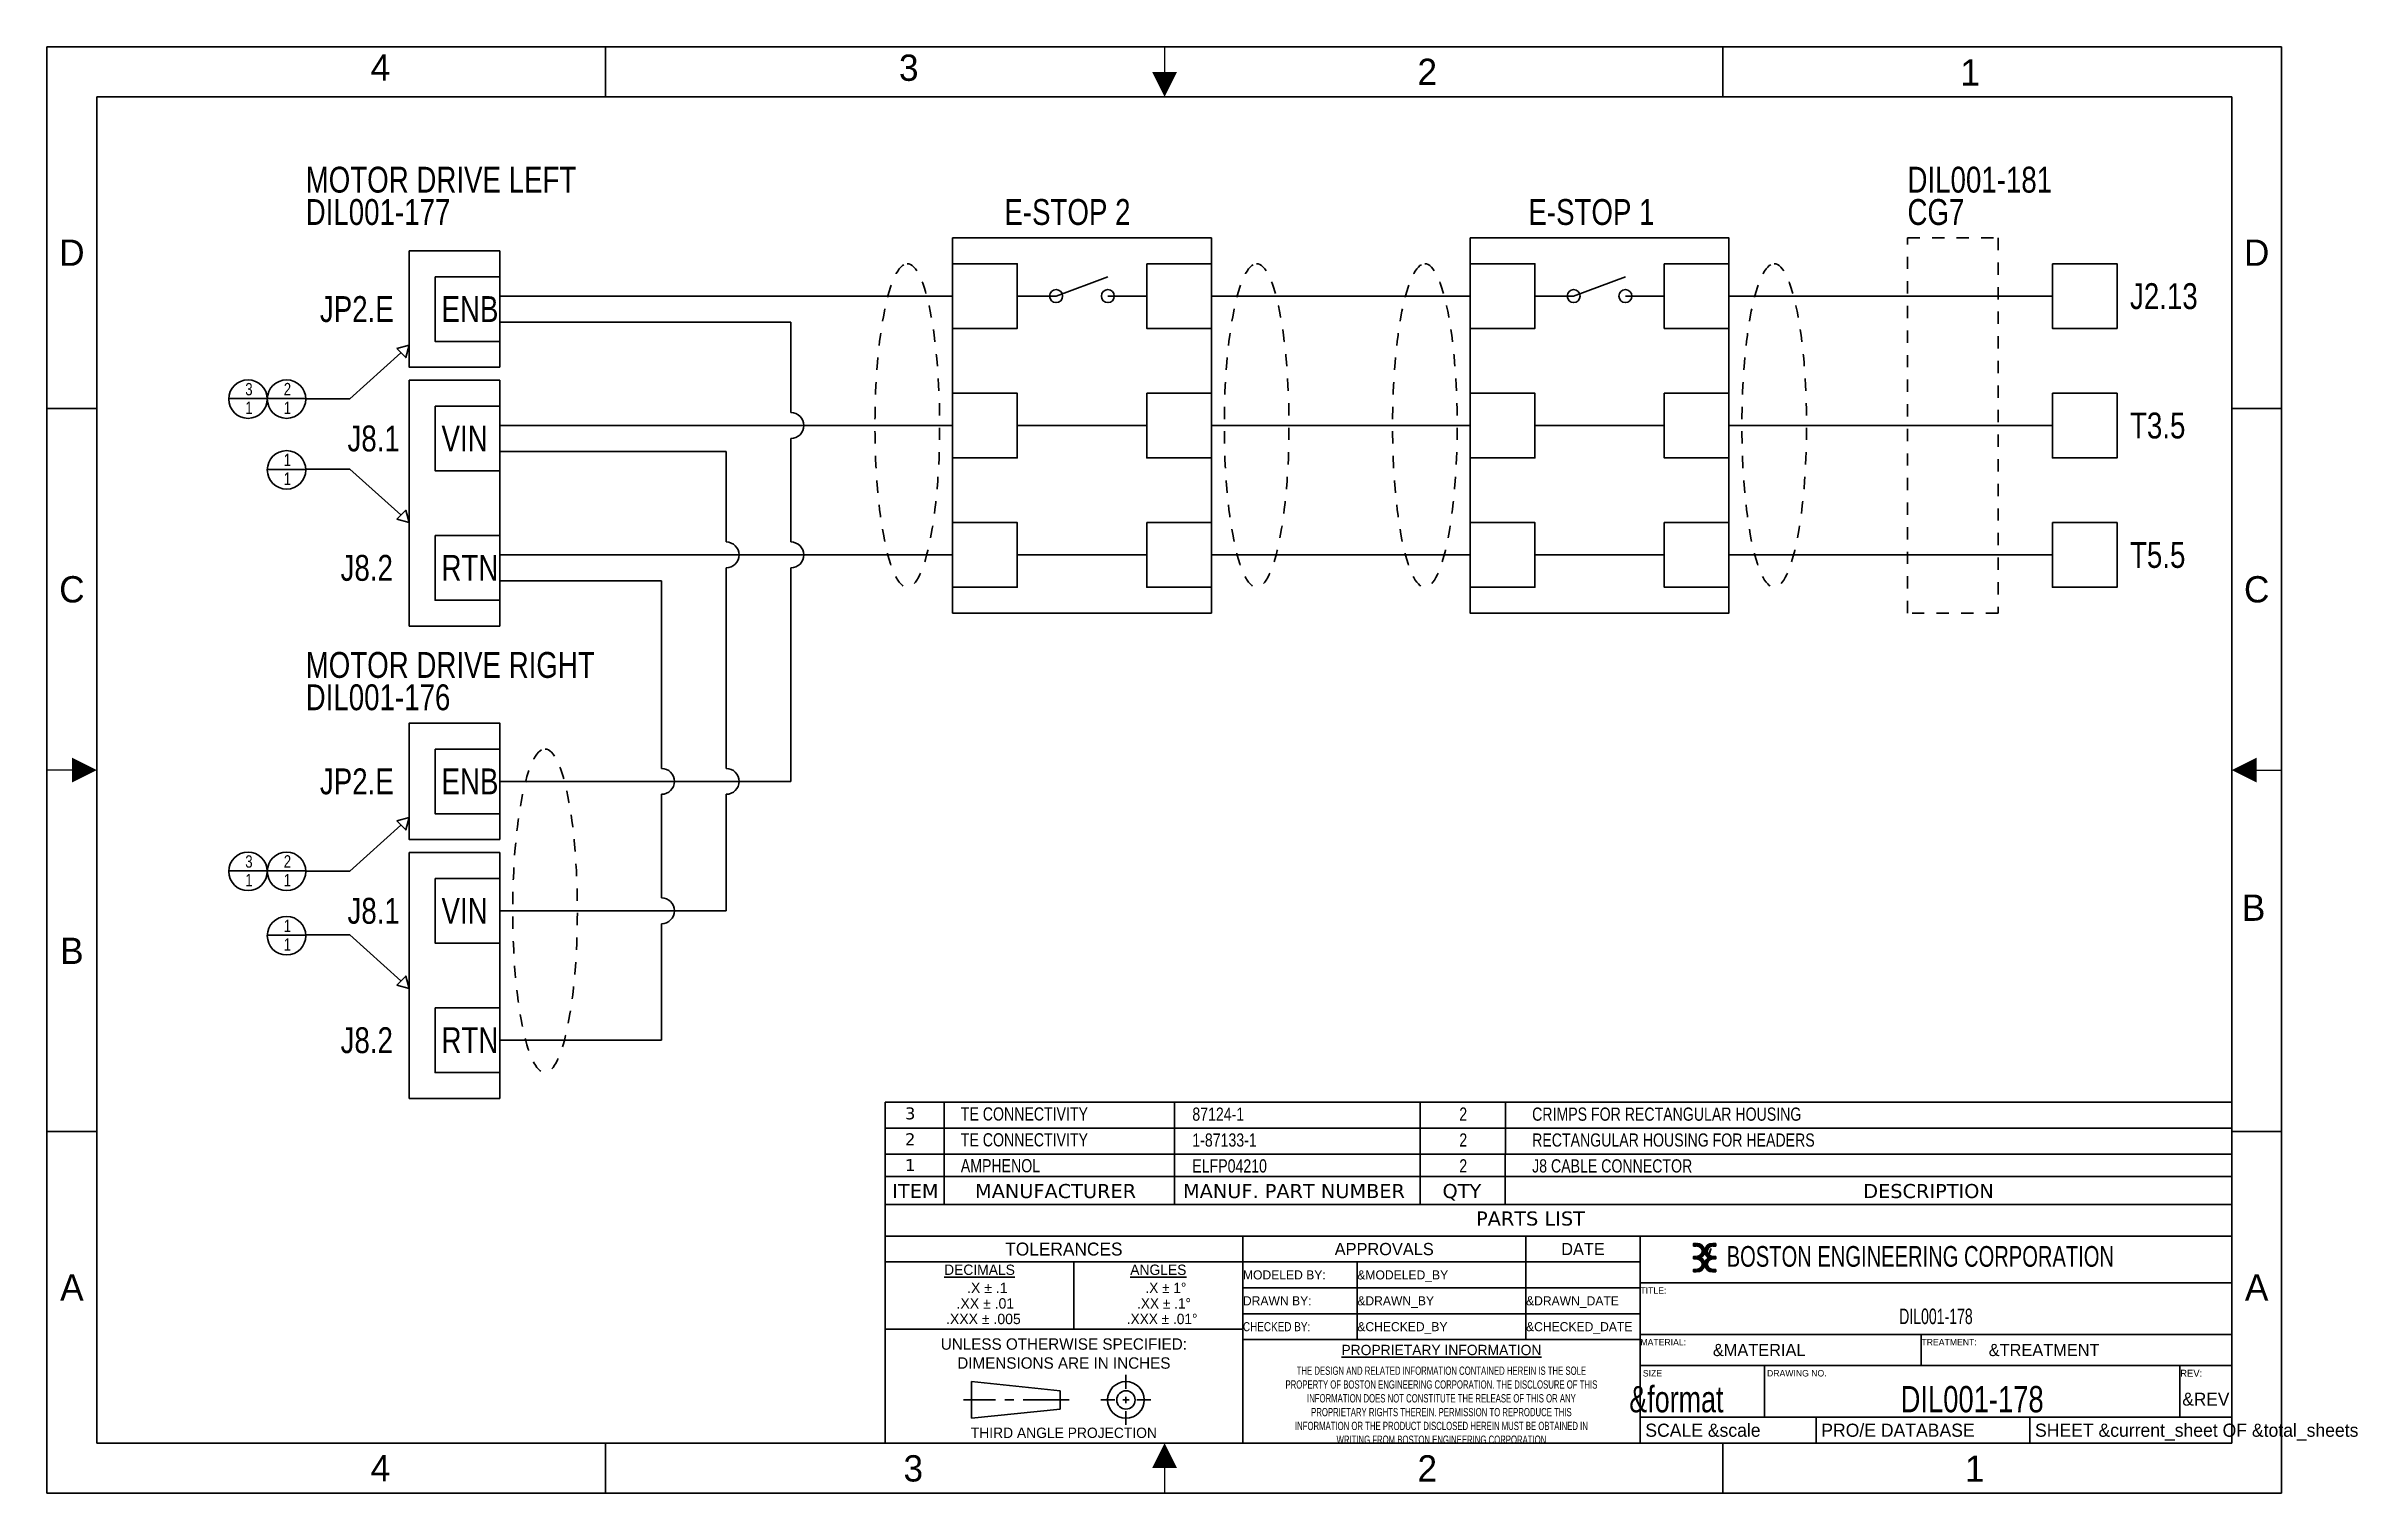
# Model space of a CAD drawing. Extents: x 0 to 447, y 0 to 280.
import ezdxf
from ezdxf.enums import TextEntityAlignment as Align

# ---------------------------------------------------------------- set-up
doc = ezdxf.new("R2010")
doc.units = 0
doc.header["$LTSCALE"] = 23.749
doc.linetypes.add('CENTER', pattern=[0.6, 0.375, -0.075, 0.075, -0.075])
doc.linetypes.add('DOT', pattern=[0.2, 0.1, -0.1])
doc.layers.get('0').update_dxf_attribs({"linetype": 'CONTINUOUS', "lineweight": 30})
doc.layers.add('DEFAULT_1', color=7, linetype='DOT', lineweight=30)
doc.styles.add('BEC', font='verdana.ttf')
doc.styles.get("Standard").update_dxf_attribs({"font": 'txt', "width": 0.8})
doc.styles.add('TEXTSTYLE_1', font='txt')
doc.styles.add('TEXTSTYLE_2', font='txt', dxfattribs={"width": 0.7})
doc.styles.add('TEXTSTYLE_3', font='txt', dxfattribs={"width": 0.8197})
doc.styles.add('TEXTSTYLE_4', font='txt')
doc.styles.add('TEXTSTYLE_5', font='txt', dxfattribs={"width": 0.8})
pattern_1 = [(45, (0, 0), (-0.022097087, 0.022097087), [])]

msp = doc.modelspace()

# ---------------------------------------------------------------- hatches: boundary and pattern name
at = {"linetype": 'Continuous'}
h = msp.add_hatch(dxfattribs=at)
h.set_pattern_fill('B', scale=0.03125, angle=45, style=0, pattern_type=0)
h.set_pattern_definition(pattern_1)
edge = h.paths.add_edge_path()
edge.add_line((318.17, 42.73), (318.17, 43.23))
edge.add_line((318.67, 43.23), (318.17, 43.23))
edge.add_line((318.67, 42.73), (318.67, 43.23))
edge.add_line((318.67, 42.73), (318.17, 42.73))
edge = h.paths.add_edge_path()
edge.add_line((318.17, 45.23), (318.17, 45.73))
edge.add_line((318.67, 45.73), (318.17, 45.73))
edge.add_line((318.67, 45.23), (318.67, 45.73))
edge.add_line((318.67, 45.23), (318.17, 45.23))
edge = h.paths.add_edge_path()
edge.add_line((318.17, 48.23), (318.17, 47.73))
edge.add_line((318.67, 48.23), (318.17, 48.23))
edge.add_line((318.67, 48.23), (318.67, 47.73))
edge.add_line((318.67, 47.73), (318.17, 47.73))
edge = h.paths.add_edge_path()
edge.add_arc((318.82, 46.73), 1, 270, 450)
edge.add_line((318.82, 45.23), (318.82, 45.73))
edge.add_arc((318.82, 44.23), 1, 270, 450)
edge.add_line((318.82, 42.73), (318.82, 43.23))
edge.add_arc((318.82, 44.23), 1.5, 270, 416.4427)
edge.add_arc((318.82, 46.73), 1.5, 303.5573, 450)
edge.add_line((318.82, 48.23), (318.82, 47.73))
h = msp.add_hatch(dxfattribs=at)
h.set_pattern_fill('E', color=2, scale=0.03125, angle=45, style=0, pattern_type=0)
h.set_pattern_definition(pattern_1)
edge = h.paths.add_edge_path()
edge.add_line((322.47, 42.73), (322.47, 43.23))
edge.add_line((321.97, 43.23), (322.47, 43.23))
edge.add_line((321.97, 42.73), (321.97, 43.23))
edge.add_line((321.97, 42.73), (322.47, 42.73))
edge = h.paths.add_edge_path()
edge.add_line((322.47, 45.23), (322.47, 45.73))
edge.add_line((321.97, 45.73), (322.47, 45.73))
edge.add_line((321.97, 45.23), (321.97, 45.73))
edge.add_line((321.97, 45.23), (322.47, 45.23))
edge = h.paths.add_edge_path()
edge.add_line((322.47, 48.23), (322.47, 47.73))
edge.add_line((321.97, 48.23), (322.47, 48.23))
edge.add_line((321.97, 48.23), (321.97, 47.73))
edge.add_line((321.97, 47.73), (322.47, 47.73))
edge = h.paths.add_edge_path()
edge.add_arc((321.82, 46.73), 1, 90, 270)
edge.add_line((321.82, 45.23), (321.82, 45.73))
edge.add_arc((321.82, 44.23), 1, 90, 270)
edge.add_line((321.82, 42.73), (321.82, 43.23))
edge.add_arc((321.82, 44.23), 1.5, 123.5573, 270)
edge.add_arc((321.82, 46.73), 1.5, 90, 236.4427)
edge.add_line((321.82, 48.23), (321.82, 47.73))

# ---------------------------------------------------------------- linework, layer by layer
at = {"color": 7, "linetype": 'Continuous'}
for p, q in [((0, 0), (0, 279.4)), ((0, 279.4), (431.8, 279.4)), ((107.95, 269.75), (107.95, 279.4)), ((323.85, 269.75), (323.85, 279.4)), ((431.8, 279.4), (431.8, 0)), ((9.65, 9.65), (9.65, 269.75)), ((9.65, 269.75), (422.15, 269.75)), ((422.15, 269.75), (422.15, 9.65)), ((0, 209.55), (9.65, 209.55)), ((422.15, 209.55), (431.8, 209.55)), ((0, 69.85), (9.65, 69.85)), ((422.15, 69.85), (431.8, 69.85)), ((318.67, 48.23), (318.17, 48.23)), ((318.17, 48.23), (318.17, 47.73)), ((318.67, 47.73), (318.17, 47.73)), ((318.67, 45.73), (318.17, 45.73)), ((318.17, 45.23), (318.17, 45.73)), ((318.67, 45.23), (318.17, 45.23)), ((318.67, 48.23), (318.67, 47.73)), ((318.67, 45.23), (318.67, 45.73)), ((318.82, 48.23), (318.82, 47.73)), ((318.82, 45.23), (318.82, 45.73)), ((318.67, 43.23), (318.17, 43.23)), ((318.17, 42.73), (318.17, 43.23)), ((318.67, 42.73), (318.17, 42.73)), ((318.67, 42.73), (318.67, 43.23)), ((318.82, 42.73), (318.82, 43.23)), ((208.49, 22.84), (208.49, 20.13)), ((178.65, 21.54), (195.79, 19.77)), ((178.65, 14.45), (178.65, 21.54)), ((195.79, 19.77), (195.79, 16.22)), ((203.65, 18), (206.36, 18)), ((209.11, 18), (207.88, 18)), ((208.49, 18.58), (208.49, 17.38)), ((213.33, 18), (210.62, 18)), ((195.79, 16.22), (178.65, 14.45)), ((208.49, 13.16), (208.49, 15.86)), ((422.15, 9.65), (9.65, 9.65)), ((107.95, 9.65), (107.95, 0)), ((323.85, 9.65), (323.85, 0)), ((431.8, 0), (0, 0))]:
    msp.add_line(p, q, dxfattribs=at)
for p, q in [((195, 231.25), (205, 235)), ((295, 231.25), (305, 235)), ((87.5, 231.25), (175, 231.25)), ((187.5, 231.25), (195, 231.25)), ((212.5, 231.25), (205, 231.25)), ((225, 231.25), (275, 231.25)), ((287.5, 231.25), (295, 231.25)), ((312.5, 231.25), (305, 231.25)), ((325, 231.25), (387.5, 231.25)), ((87.5, 226.25), (143.75, 226.25)), ((143.75, 226.25), (143.75, 208.75)), ((58.52, 211.4), (68.4, 220.27)), ((35.14, 211.47), (42.59, 211.47)), ((42.59, 211.47), (50.03, 211.47)), ((50.12, 211.4), (58.52, 211.4)), ((87.5, 206.25), (175, 206.25)), ((187.5, 206.25), (212.5, 206.25)), ((225, 206.25), (275, 206.25)), ((287.5, 206.25), (312.5, 206.25)), ((325, 206.25), (387.5, 206.25)), ((87.5, 201.25), (131.25, 201.25)), ((131.25, 201.25), (131.25, 183.75)), ((143.75, 203.75), (143.75, 183.75)), ((42.59, 197.78), (50.03, 197.78)), ((50.12, 197.85), (58.52, 197.85)), ((58.52, 197.85), (68.4, 188.98)), ((87.5, 181.25), (175, 181.25)), ((131.25, 140), (131.25, 178.75)), ((143.75, 178.75), (143.75, 137.5)), ((187.5, 181.25), (212.5, 181.25)), ((225, 181.25), (275, 181.25)), ((287.5, 181.25), (312.5, 181.25)), ((325, 181.25), (387.5, 181.25)), ((87.5, 176.25), (118.75, 176.25)), ((118.75, 140), (118.75, 176.25)), ((87.5, 137.5), (143.75, 137.5)), ((118.75, 115), (118.75, 135)), ((131.25, 112.5), (131.25, 135)), ((58.52, 120.15), (68.4, 129.02)), ((35.14, 120.22), (42.59, 120.22)), ((42.59, 120.22), (50.03, 120.22)), ((50.12, 120.15), (58.52, 120.15)), ((87.5, 112.5), (131.25, 112.5)), ((42.59, 107.78), (50.03, 107.78)), ((50.12, 107.85), (58.52, 107.85)), ((58.52, 107.85), (68.4, 98.98)), ((118.75, 87.5), (118.75, 110)), ((87.5, 87.5), (118.75, 87.5)), ((161.95, 49.65), (161.95, 75.5)), ((422.15, 75.5), (161.95, 75.5)), ((173.39, 55.75), (173.39, 75.5)), ((217.86, 55.75), (217.86, 75.5)), ((265.36, 55.75), (265.36, 75.5)), ((281.79, 55.75), (281.81, 75.5)), ((422.15, 70.5), (161.95, 70.5)), ((422.15, 65.5), (161.95, 65.5)), ((422.15, 61.14), (161.95, 61.14)), ((422.15, 55.75), (161.95, 55.75))]:
    msp.add_line(p, q)
at = {"color": 2, "linetype": 'Continuous'}
for p, q in [((231.05, 49.65), (161.95, 49.65)), ((161.95, 9.65), (161.95, 49.65)), ((231.05, 9.65), (231.05, 49.65)), ((307.85, 49.65), (231.05, 49.65)), ((231.05, 9.65), (231.05, 49.65)), ((285.75, 29.65), (285.75, 49.65)), ((307.85, 9.65), (307.85, 49.65)), ((422.15, 49.65), (307.85, 49.65)), ((307.85, 9.65), (307.85, 49.65)), ((422.15, 9.65), (422.15, 49.65)), ((231.05, 44.65), (161.95, 44.65)), ((198.45, 31.65), (198.45, 44.65)), ((307.85, 44.65), (231.05, 44.65)), ((253.15, 29.65), (253.15, 44.65)), ((422.15, 40.65), (307.85, 40.65)), ((307.85, 39.65), (231.05, 39.65)), ((231.05, 31.65), (161.95, 31.65)), ((307.85, 34.65), (231.05, 34.65)), ((307.85, 29.65), (231.05, 29.65)), ((422.15, 30.65), (307.85, 30.65)), ((362.15, 24.65), (362.15, 30.65)), ((422.15, 24.65), (307.85, 24.65)), ((331.85, 14.65), (331.85, 24.65)), ((412.15, 14.65), (412.15, 24.65)), ((422.15, 14.65), (307.85, 14.65)), ((341.85, 9.65), (341.85, 14.65)), ((383.15, 9.65), (383.15, 14.65)), ((231.05, 9.65), (161.95, 9.65)), ((307.85, 9.65), (231.05, 9.65)), ((422.15, 9.65), (307.85, 9.65))]:
    msp.add_line(p, q, dxfattribs=at)
at = {"color": 1, "linetype": 'Continuous'}
for p, q in [((321.82, 48.23), (321.82, 47.73)), ((321.82, 45.23), (321.82, 45.73)), ((321.97, 48.23), (322.47, 48.23)), ((321.97, 48.23), (321.97, 47.73)), ((321.97, 47.73), (322.47, 47.73)), ((321.97, 45.73), (322.47, 45.73)), ((321.97, 45.23), (321.97, 45.73)), ((321.97, 45.23), (322.47, 45.23)), ((322.47, 48.23), (322.47, 47.73)), ((322.47, 45.23), (322.47, 45.73)), ((321.82, 42.73), (321.82, 43.23)), ((321.97, 43.23), (322.47, 43.23)), ((321.97, 42.73), (321.97, 43.23)), ((321.97, 42.73), (322.47, 42.73)), ((322.47, 42.73), (322.47, 43.23))]:
    msp.add_line(p, q, dxfattribs=at)
at = {"color": 7, "linetype": 'Continuous', "const_width": 0.254}
for points in [[(215.97, 279.4), (215.97, 274.57)], [(0, 139.68), (4.83, 139.68)], [(423.2, 139.66), (431.8, 139.66)], [(215.97, 0), (215.97, 4.83)]]:
    msp.add_lwpolyline(points, dxfattribs=at)
for points in [[(175, 242.5), (225, 242.5), (225, 170), (175, 170)], [(275, 242.5), (325, 242.5), (325, 170), (275, 170)], [(87.5, 217.5), (70, 217.5), (70, 240), (87.5, 240)], [(175, 237.5), (187.5, 237.5), (187.5, 225), (175, 225)], [(212.5, 237.5), (225, 237.5), (225, 225), (212.5, 225)], [(275, 237.5), (287.5, 237.5), (287.5, 225), (275, 225)], [(312.5, 237.5), (325, 237.5), (325, 225), (312.5, 225)], [(387.5, 237.5), (400, 237.5), (400, 225), (387.5, 225)], [(75, 235), (87.5, 235), (87.5, 222.5), (75, 222.5)], [(67.62, 221.12), (69.35, 219.38), (70, 221.75)], [(87.5, 215), (70, 215), (70, 167.5), (87.5, 167.5)], [(75, 210), (87.5, 210), (87.5, 197.5), (75, 197.5)], [(175, 212.5), (187.5, 212.5), (187.5, 200), (175, 200)], [(212.5, 212.5), (225, 212.5), (225, 200), (212.5, 200)], [(275, 212.5), (287.5, 212.5), (287.5, 200), (275, 200)], [(312.5, 212.5), (325, 212.5), (325, 200), (312.5, 200)], [(387.5, 212.5), (400, 212.5), (400, 200), (387.5, 200)], [(67.62, 188.13), (69.35, 189.87), (70, 187.5)], [(75, 185), (87.5, 185), (87.5, 172.5), (75, 172.5)], [(175, 187.5), (187.5, 187.5), (187.5, 175), (175, 175)], [(212.5, 187.5), (225, 187.5), (225, 175), (212.5, 175)], [(275, 187.5), (287.5, 187.5), (287.5, 175), (275, 175)], [(312.5, 187.5), (325, 187.5), (325, 175), (312.5, 175)], [(387.5, 187.5), (400, 187.5), (400, 175), (387.5, 175)], [(87.5, 126.25), (70, 126.25), (70, 148.75), (87.5, 148.75)], [(75, 143.75), (87.5, 143.75), (87.5, 131.25), (75, 131.25)], [(67.62, 129.87), (69.35, 128.13), (70, 130.5)], [(87.5, 123.75), (70, 123.75), (70, 76.25), (87.5, 76.25)], [(75, 118.75), (87.5, 118.75), (87.5, 106.25), (75, 106.25)], [(67.62, 98.13), (69.35, 99.87), (70, 97.5)], [(75, 93.75), (87.5, 93.75), (87.5, 81.25), (75, 81.25)]]:
    msp.add_lwpolyline(points, close=True)
for centre, radius in [((195, 231.25), 1.25), ((205, 231.25), 1.25), ((295, 231.25), 1.25), ((305, 231.25), 1.25), ((38.86, 211.36), 3.72), ((46.31, 211.36), 3.72), ((46.31, 197.68), 3.72), ((38.86, 120.11), 3.72), ((46.31, 120.11), 3.72), ((46.31, 107.68), 3.72)]:
    msp.add_circle(centre, radius)
at = {"color": 7, "linetype": 'Continuous'}
for radius in [3.54, 1.77]:
    msp.add_circle((208.49, 18), radius, dxfattribs=at)
for centre in [(143.75, 206.25), (131.25, 181.25), (143.75, 181.25), (118.75, 137.5), (131.25, 137.5), (118.75, 112.5)]:
    msp.add_arc(centre, 2.5, 270, 90)
for centre, radius, start, end in [((318.82, 46.73), 1.5, 303.5573, 90), ((318.82, 46.73), 1, 270, 90), ((318.82, 44.23), 1.5, 270, 56.4427), ((318.82, 44.23), 1, 270, 90)]:
    msp.add_arc(centre, radius, start, end, dxfattribs=at)
at = {"color": 1, "linetype": 'Continuous'}
for centre, radius, start, end in [((321.82, 46.73), 1.5, 90, 236.4427), ((321.82, 44.23), 1.5, 123.5573, 270), ((321.82, 46.73), 1, 90, 270), ((321.82, 44.23), 1, 90, 270)]:
    msp.add_arc(centre, radius, start, end, dxfattribs=at)
at = {"color": 7, "linetype": 'Continuous'}
for points in [[(215.97, 269.75), (213.56, 274.57), (218.38, 274.57)], [(4.83, 137.27), (4.83, 142.09), (9.65, 139.68)], [(426.97, 142.09), (426.97, 137.27), (422.15, 139.68)], [(215.97, 9.65), (218.38, 4.83), (213.56, 4.83)]]:
    msp.add_solid(points, dxfattribs=at)
at = {"layer": 'DEFAULT_1', "color": 7, "linetype": 'CENTER'}
msp.add_line((197.53, 18), (177.12, 18), dxfattribs=at)
at = {"layer": 'DEFAULT_1'}
msp.add_lwpolyline([(359.5, 242.5), (377, 242.5), (377, 170), (359.5, 170)], close=True, dxfattribs=at)
for centre in [(166.25, 206.25), (233.75, 206.25), (266.25, 206.25), (333.75, 206.25), (96.25, 112.5)]:
    msp.add_ellipse(centre, major_axis=(0, 31.25), ratio=0.2, dxfattribs=at)

# ---------------------------------------------------------------- texts
at = {"color": 2, "linetype": 'Continuous', "style": 'TEXTSTYLE_1'}
for s, height, p in [('4', 5.08, (64.45, 272.89)), ('3', 5.08, (166.53, 272.84)), ('2', 5.08, (266.72, 272.04)), ('1', 5.08, (371.62, 271.92)), ('D', 5.08, (4.83, 237.11)), ('D', 5.08, (426.97, 237.11)), ('C', 5.08, (4.83, 172.07)), ('C', 5.08, (426.97, 172.07)), ('B', 5.08, (426.39, 110.56)), ('B', 5.08, (4.83, 102.22)), ('TOLERANCES', 2.5, (196.5, 45.9)), ('APPROVALS', 2.362, (258.4, 45.97)), ('DATE', 2.362, (296.8, 45.97)), ('A', 5.08, (4.83, 37.21)), ('%%uDECIMALS', 2, (180.2, 42.15)), ('%%uANGLES', 2, (214.75, 42.15)), ('A', 5.08, (426.97, 37.21)), ('%%uPROPRIETARY INFORMATION', 2, (269.45, 26.65)), ('&REV', 2.5, (417.15, 16.9)), ('THIRD ANGLE PROJECTION', 2, (196.5, 10.65)), ('4', 5.08, (64.45, 2.29)), ('3', 5.08, (167.4, 2.24)), ('2', 5.08, (266.72, 2.24)), ('1', 5.08, (372.49, 2.18))]:
    msp.add_text(s, height=height, dxfattribs=at).set_placement(p, align=Align.CENTER)
at = {"width": 0.8}
for s, p in [('3', (38.33, 212.08)), ('2', (45.77, 212.09)), ('1', (38.33, 208.48)), ('1', (45.77, 208.48)), ('1', (45.77, 198.4)), ('1', (45.77, 194.79)), ('3', (38.33, 120.83)), ('2', (45.77, 120.84)), ('1', (38.33, 117.23)), ('1', (45.77, 117.23)), ('1', (45.77, 108.4)), ('1', (45.77, 104.79))]:
    msp.add_text(s, height=2.39, dxfattribs=at).set_placement(p)
at = {"style": 'BEC'}
for s, height, p in [('3', 2.31, (165.8, 72.21)), ('2', 2.31, (165.8, 67.21)), ('1', 2.31, (165.8, 62.21)), ('ITEM', 2.717, (163.34, 57)), ('MANUFACTURER', 2.7171, (179.34, 57)), ('MANUF. PART NUMBER', 2.7171, (219.52, 57)), ('QTY', 2.717, (269.66, 57)), ('DESCRIPTION', 2.7171, (350.95, 57)), ('PARTS LIST', 2.717, (276.14, 51.7))]:
    msp.add_text(s, height=height, dxfattribs=at).set_placement(p)
at = {"color": 7, "linetype": 'Continuous', "style": 'TEXTSTYLE_5', "width": 0.727778}
msp.add_text('BOSTON ENGINEERING CORPORATION', height=4, dxfattribs=at).set_placement((324.57, 43.73))
at = {"color": 2, "linetype": 'Continuous'}
for s, height, style, width, p in [('    .X %%p .1', 2, 'TEXTSTYLE_1', 1.015152, (180.2, 38.65)), ('    .X %%p 1%%d', 2, 'TEXTSTYLE_1', 0.984848, (214.75, 38.65)), ('   .XX %%p .01', 2, 'TEXTSTYLE_1', 1.013889, (180.2, 35.65)), ('   .XX %%p .1%%d', 2, 'TEXTSTYLE_1', 0.986111, (214.75, 35.65)), ('  .XXX %%p .005', 2, 'TEXTSTYLE_1', 1.012821, (180.2, 32.65)), ('  .XXX %%p .01%%d', 2, 'TEXTSTYLE_1', 0.987179, (214.75, 32.65)), ('DIL001-178', 3, 'TEXTSTYLE_5', 0.677778, (365, 32.65)), ('&format', 5.08, 'TEXTSTYLE_4', 0.764881, (314.85, 15.61)), ('DIL001-178', 5.08, 'TEXTSTYLE_4', 0.778409, (372, 15.61))]:
    msp.add_text(s, height=height, dxfattribs=dict(at, style=style, width=width)).set_placement(p, align=Align.CENTER)
at = {"color": 2, "linetype": 'Continuous', "style": 'TEXTSTYLE_1'}
for s, height, p in [('MODELED BY:', 1.75, (231.1, 41.28)), ('&MODELED_BY', 1.75, (253.2, 41.28)), ('DRAWN BY:', 1.75, (231.1, 36.28)), ('&DRAWN_BY', 1.75, (253.2, 36.28)), ('&DRAWN_DATE', 1.75, (285.8, 36.28)), ('TITLE:', 1.25, (307.9, 38.53)), ('&CHECKED_BY', 1.75, (253.2, 31.28)), ('&CHECKED_DATE', 1.75, (285.8, 31.28)), ('MATERIAL:', 1.25, (307.9, 28.53)), ('&MATERIAL', 2.362, (321.9, 26.47)), ('TREATMENT:', 1.25, (362.2, 28.53)), ('&TREATMENT', 2.362, (375.2, 26.47)), (' SIZE', 1.25, (307.9, 22.53)), (' DRAWING NO.', 1.25, (331.9, 22.53)), ('REV:', 1.362, (412.2, 22.47)), (' PRO/E DATABASE', 2.54, (341.9, 10.88))]:
    msp.add_text(s, height=height, dxfattribs=at).set_placement(p)
at = {"color": 2, "linetype": 'Continuous', "style": 'TEXTSTYLE_3', "width": 0.8197}
msp.add_text('CHECKED BY:', height=1.75, dxfattribs=at).set_placement((231.1, 31.28))
at = {"char_height": 5, "attachment_point": 1}
for s, width, heights, insert in [('MOTOR DRIVE LEFT', 69.8063, [11.7], (50, 256.25)), ('E-STOP 2', 43.837, [13.33], (185, 250)), ('E-STOP 1', 33, [0], (286.25, 250)), ('J2.13', 16.5, [0], (402.5, 233.75)), ('\\pi10.75;JP2.E', 26.75, [0], (42, 231.25)), ('ENB', 10.75, [0], (76.25, 231.25)), ('\\pi16.083;J8.1', 26.75, [0], (42, 206.25)), ('VIN', 10.75, [0], (76.25, 206.25)), ('T3.5', 30.5034, [0], (402.5, 208.75)), ('T5.5', 16.5, [0], (402.5, 183.75)), ('\\pi14.75;J8.2', 26.75, [0], (42, 181.25)), ('RTN', 10.75, [0], (76.25, 181.25)), ('MOTOR DRIVE RIGHT', 107.0547, [21.01], (50, 162.5)), ('\\pi10.75;JP2.E', 26.75, [0], (42, 140)), ('ENB', 10.75, [0], (76.25, 140)), ('\\pi16.083;J8.1', 26.75, [0], (42, 115)), ('VIN', 10.75, [0], (76.25, 115)), ('\\pi14.75;J8.2', 26.75, [0], (42, 90)), ('RTN', 10.75, [0], (76.25, 90))]:
    msp.add_mtext_dynamic_manual_height_columns(s, width=width, gutter_width=1, heights=heights, dxfattribs=dict(at, insert=insert))
at = {"attachment_point": 1}
for s, insert, char_height, width in [('TE CONNECTIVITY', (176.59, 74.53), 2.5513, 116.8959), ('87124-1', (221.32, 74.49), 2.551, 116.8959), ('\\pi7.5466;2', (265.36, 74.5), 2.5513, 16.4539), ('CRIMPS FOR RECTANGULAR HOUSING', (286.98, 74.49), 2.5513, 116.8959), ('TE CONNECTIVITY', (176.59, 69.53), 2.5513, 116.8959), ('1-87133-1', (221.32, 69.49), 2.551, 116.8959), ('\\pi7.5466;2', (265.36, 69.5), 2.5513, 16.4539), ('RECTANGULAR HOUSING FOR HEADERS', (286.98, 69.49), 2.5513, 116.8959), ('AMPHENOL', (176.59, 64.53), 2.551, 116.8959), ('ELFP04210 ', (221.32, 64.49), 2.551, 116.8959), ('\\pi7.5466;2', (265.36, 64.5), 2.5513, 16.4539), ('J8 CABLE CONNECTOR', (286.98, 64.49), 2.5513, 116.8959)]:
    msp.add_mtext(s, dxfattribs=dict(at, insert=insert, char_height=char_height, width=width))
at = {"color": 2, "linetype": 'Continuous'}
for s, insert, char_height, width, attachment_point, style in [('UNLESS OTHERWISE SPECIFIED:\\PDIMENSIONS ARE IN INCHES', (196.5, 29.9), 2.2, 59.4, 2, 'TEXTSTYLE_1'), ('THE DESIGN AND RELATED INFORMATION CONTAINED HEREIN IS THE SOLE\\PPROPERTY OF BOSTON ENGINEERING CORPORATION. THE DISCLOSURE OF THIS\\PINFORMATION DOES NOT CONSTITUTE THE RELEASE OF THIS OR ANY\\PPROPRIETARY RIGHTS THEREIN. PERMISSION TO REPRODUCE THIS\\PINFORMATION OR THE PRODUCT DISCLOSED HEREIN MUST BE OBTAINED IN\\P WRITING FROM BOSTON ENGINEERING CORPORATION.', (269.45, 24.45), 1.6, 73.92, 2, 'TEXTSTYLE_2'), (' SCALE &scale', (307.9, 13.42), 2.54, 33.02, 1, 'TEXTSTYLE_1'), (' SHEET &current_sheet OF &total_sheets', (383.2, 13.42), 2.54, 96.52, 1, 'TEXTSTYLE_1')]:
    msp.add_mtext(s, dxfattribs=dict(at, insert=insert, char_height=char_height, width=width, attachment_point=attachment_point, style=style))
at = {"layer": 'DEFAULT_1', "char_height": 5, "attachment_point": 1}
for s, width, insert in [('DIL001-181', 23.75, (359.5, 256.25)), ('DIL001-177', 21, (50, 250)), ('CG7', 25.25, (359.5, 250)), ('DIL001-176', 42.75, (50, 156.25))]:
    msp.add_mtext_dynamic_manual_height_columns(s, width=width, gutter_width=1, heights=[0], dxfattribs=dict(at, insert=insert))

doc.saveas('drawing.dxf')
